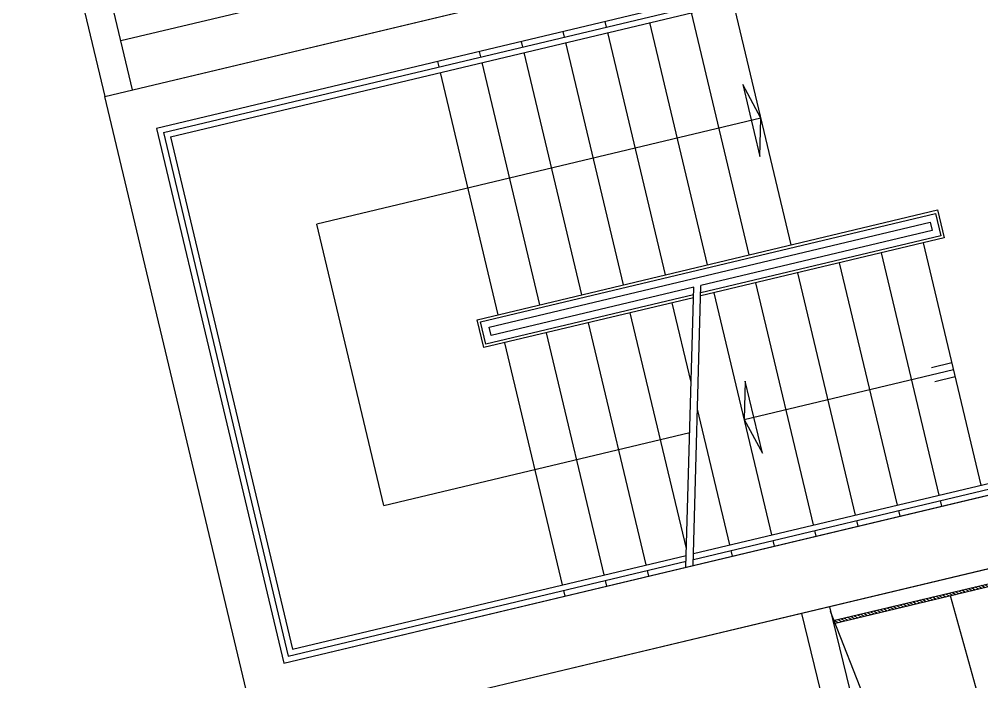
# Model space of a CAD drawing. Header units: centimetres. Extents: x 139057 to 200038, y 34824 to 80516.
# Drawn here: x 172349 to 173020, y 61669 to 62131 of the extents above; entities that cross this region are included whole.
import ezdxf

# ---------------------------------------------------------------- set-up
doc = ezdxf.new("R2010")
doc.units = ezdxf.units.CM
doc.header["$LTSCALE"] = 100
for name, color, linetype in [('0.05', 57, 'Continuous'), ('0.10 Intonaco', 8, 'Continuous'), ('0.15', 9, 'Continuous'), ('0.15 E1-E2_Serramenti', 9, 'Continuous'), ('0.20 Cementi Armati', 4, 'Continuous'), ('0.20 Murature', 50, 'Continuous'), ('E1-E2_124$0$A-BYND', 7, 'Continuous')]:
    doc.layers.add(name, color=color, linetype=linetype)
doc.layers.add('410_STRUTTURE_001-AM_0', color=7, linetype='Continuous', lineweight=0)

msp = doc.modelspace()

# ---------------------------------------------------------------- hatches: boundary and pattern name
at = {"layer": '0.05', "ltscale": 50}
h = msp.add_hatch(dxfattribs=at)
h.set_pattern_fill('ANSI31', color=256, scale=0.5, angle=105.66, style=0)
h.set_pattern_definition([(150.66, (4104738.345, -384253.9906), (-0.77786095324, -1.3838672579), [])])
h.paths.add_polyline_path([(172916.17, 61711.7), (172916.64, 61709.75), (173260.79, 61791.77), (173260.31, 61793.71)])

# ---------------------------------------------------------------- linework, layer by layer
at = {"layer": '0.05'}
for p, q in [((172865.77, 62061.8, 0), (172556.22, 61988.03, 0)), ((172602.93, 61792.02, 0), (172556.22, 61988.03, 0)), ((172818.53, 61750.11, 0), (172823.96, 61945.18, 0)), ((172813.49, 61748.91, 0), (172818.93, 61943.98, 0)), ((172984.69, 61888.14, 0), (172998.87, 61891.52, 0)), ((172854.12, 61851.88, 0), (173000.03, 61886.66, 0)), ((172987, 61878.41, 0), (173001.19, 61881.79, 0)), ((172602.93, 61792.02, 0), (172816.11, 61842.82, 0))]:
    msp.add_line(p, q, dxfattribs=at)
at = {"layer": '0.05', "elevation": 0}
for points in [[(172853.08, 62085.26), (172865.03, 62035.14), (172865.77, 62061.8)], [(172866.8, 61828.42), (172854.86, 61878.54), (172854.12, 61851.88)]]:
    msp.add_lwpolyline(points, close=True, dxfattribs=at)
at = {"layer": '0.10 Intonaco'}
msp.add_line((172916.64, 61709.75, 0), (173260.79, 61791.77, 0), dxfattribs=at)
at = {"layer": '0.15'}
for p, q in [((172449.32, 62051.73, 0), (172874.84, 62153.14, 0)), ((172454.13, 62048.77, 0), (172875.77, 62149.25, 0)), ((172886.81, 61973.52, 0), (172846.58, 62142.3, 0)), ((172857.62, 61966.57, 0), (172817.4, 62135.34, 0)), ((172758.11, 62125.32, 0), (172757.18, 62129.21, 0)), ((172828.44, 61959.61, 0), (172788.22, 62128.39, 0)), ((172728.93, 62118.37, 0), (172728, 62122.26, 0)), ((172799.26, 61952.66, 0), (172759.04, 62121.43, 0)), ((172699.74, 62111.41, 0), (172698.82, 62115.3, 0)), ((172770.08, 61945.7, 0), (172729.85, 62114.48, 0)), ((172670.56, 62104.46, 0), (172669.63, 62108.35, 0)), ((172740.89, 61938.75, 0), (172700.67, 62107.52, 0)), ((172641.38, 62097.5, 0), (172640.45, 62101.39, 0)), ((172711.71, 61931.79, 0), (172671.49, 62100.57, 0)), ((172682.53, 61924.84, 0), (172642.31, 62093.61, 0)), ((172449.32, 62051.73, 0), (172536.25, 61686.95, 0)), ((172454.13, 62048.77, 0), (172539.22, 61691.77, 0)), ((173019.21, 61806.16, 0), (172978.99, 61974.93, 0)), ((172990.03, 61799.21, 0), (172949.81, 61967.98, 0)), ((172960.85, 61792.25, 0), (172920.63, 61961.02, 0)), ((172931.67, 61785.3, 0), (172891.44, 61954.07, 0)), ((172902.48, 61778.34, 0), (172862.26, 61947.11, 0)), ((172873.3, 61771.39, 0), (172833.08, 61940.16, 0)), ((172817.09, 61877.86, 0), (172803.9, 61933.2, 0)), ((172813.86, 61761.99, 0), (172774.71, 61926.25, 0)), ((172785.75, 61750.52, 0), (172745.53, 61919.29, 0)), ((172756.57, 61743.57, 0), (172716.35, 61912.34, 0)), ((172727.39, 61736.61, 0), (172687.16, 61905.38, 0)), ((172844.12, 61764.43, 0), (172821.56, 61859.07, 0)), ((172818.76, 61758.39, 0), (173048.4, 61813.12, 0)), ((172818.65, 61754.25, 0), (173049.32, 61809.22, 0)), ((172916.17, 61711.7, 0), (173260.31, 61793.71, 0)), ((172991.89, 61791.42, 0), (172990.96, 61795.31, 0)), ((172962.7, 61784.47, 0), (172961.78, 61788.36, 0)), ((172933.52, 61777.51, 0), (172932.59, 61781.4, 0)), ((172904.34, 61770.56, 0), (172903.41, 61774.45, 0)), ((172875.16, 61763.6, 0), (172874.23, 61767.49, 0)), ((172539.22, 61691.77, 0), (172813.73, 61757.19, 0)), ((172845.97, 61756.65, 0), (172845.05, 61760.54, 0)), ((172536.25, 61686.95, 0), (172813.61, 61753.05, 0)), ((172787.61, 61742.74, 0), (172786.68, 61746.63, 0)), ((172758.42, 61735.78, 0), (172757.5, 61739.67, 0)), ((172729.24, 61728.83, 0), (172728.31, 61732.72, 0))]:
    msp.add_line(p, q, dxfattribs=at)
at = {"layer": '0.15', "elevation": 0}
for points in [[(172818.73, 61936.74), (172672.57, 61901.91), (172667.94, 61921.36), (172988.95, 61997.87), (172993.58, 61978.41), (172823.76, 61937.94)], [(172818.78, 61938.81), (172674.06, 61904.32), (172670.35, 61919.88), (172987.46, 61995.46), (172991.17, 61979.89), (172823.82, 61940.01)], [(172818.93, 61943.98), (172677.76, 61910.34), (172676.37, 61916.18), (172983.76, 61989.43), (172985.15, 61983.6), (172823.96, 61945.18)]]:
    msp.add_lwpolyline(points, dxfattribs=at)
at = {"layer": '0.15 E1-E2_Serramenti', "ltscale": 50}
msp.add_line((173415.75, 60238.19, 0), (172997.8, 61729.09, 0), dxfattribs=at)
at = {"layer": '0.20 Cementi Armati'}
for p, q in [((172408.36, 62076.92, 0), (172910.79, 62196.66, 0)), ((172917.74, 62167.48, 0), (172444.5, 62054.69, 0)), ((172515.7, 61626.54, 0), (172408.36, 62076.92, 0)), ((172444.5, 62054.69, 0), (172533.29, 61682.13, 0)), ((172533.29, 61682.13, 0), (173217.14, 61845.11, 0)), ((173257.91, 61803.42, 0), (172515.7, 61626.54, 0))]:
    msp.add_line(p, q, dxfattribs=at)
at = {"layer": '0.20 Murature'}
for p, q in [((172348.78, 62326.92, 0), (172408.36, 62076.92, 0)), ((172427.81, 62081.56, 0), (172368.23, 62331.56, 0)), ((172649.76, 62170.44, 0), (172419.7, 62115.61, 0)), ((172919.33, 61614.19, 0), (172894.35, 61716.78, 0)), ((172938.79, 61618.83, 0), (172913.8, 61721.41, 0))]:
    msp.add_line(p, q, dxfattribs=at)
at = {"layer": '410_STRUTTURE_001-AM_0'}
for p, q in [((172408.36, 62076.92, 0), (172910.79, 62196.66, 0)), ((172917.74, 62167.48, 0), (172444.5, 62054.69, 0)), ((172408.36, 62076.92, 0), (172515.7, 61626.54, 0)), ((172444.5, 62054.69, 0), (172533.29, 61682.13, 0)), ((173217.14, 61845.11, 0), (172533.29, 61682.13, 0)), ((173257.91, 61803.42, 0), (172515.7, 61626.54, 0))]:
    msp.add_line(p, q, dxfattribs=at)
at = {"layer": 'E1-E2_124$0$A-BYND'}
msp.add_line((172913.98, 61718.37, 0), (173487.7, 60253.89, 0), dxfattribs=at)

doc.saveas('drawing.dxf')
